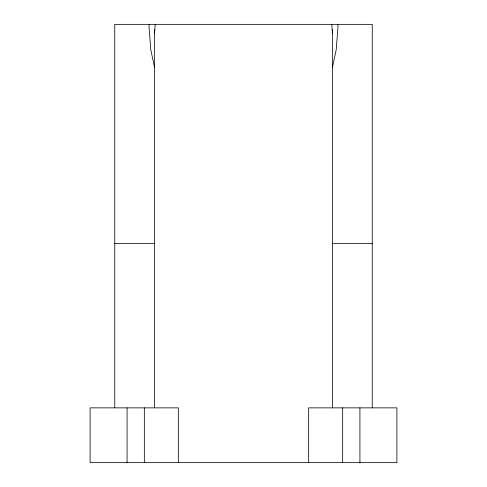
<?xml version="1.0" encoding="UTF-8"?>
<svg xmlns="http://www.w3.org/2000/svg" width="487" height="487" viewBox="0 0 487 487"><rect width="100%" height="100%" fill="white"/><g stroke="black" fill="none" stroke-linecap="round" stroke-linejoin="round"><path stroke-width="0.73" d="M332.408 33.591L331.817 24.35M155.183 24.35L154.592 33.591M149.217 24.35L148.992 26.706L150.806 49.802L154.568 67.383M332.432 67.383L336.194 49.802L338.008 26.706L337.783 24.35M114.749 243.5L154.708 243.5M332.292 243.5L372.251 243.5M372.251 407.863L372.251 24.35L114.749 24.35L114.749 407.863M359.923 407.863L359.923 462.65M342.665 407.863L342.665 462.65M332.53 29.677L332.53 407.863M308.661 462.65L308.661 407.863L396.905 407.863L396.905 462.65L90.095 462.65L90.095 407.863L178.339 407.863L178.339 462.65M154.47 29.677L154.47 407.863M144.335 407.863L144.335 462.65M127.077 407.863L127.077 462.65"/></g></svg>
